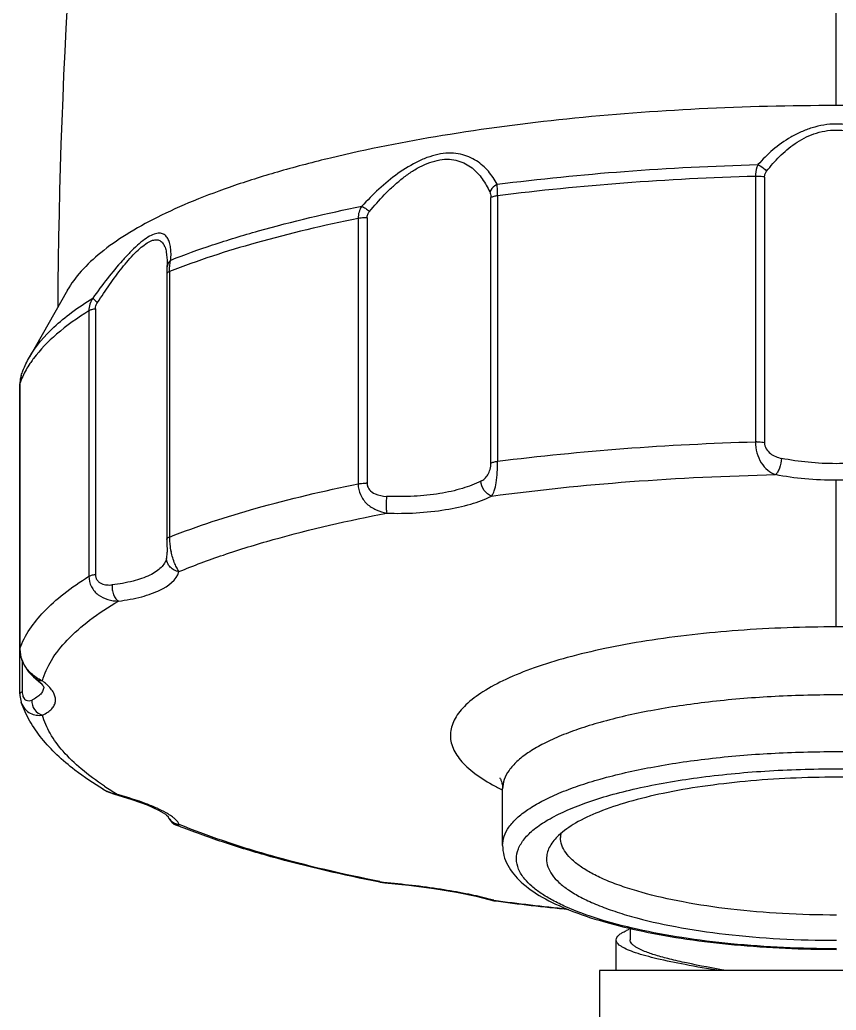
# Model space of a CAD drawing. Header units: millimetres. Extents: x 1035 to 2065, y 1005 to 1731.
# Drawn here: x 1714.93 to 1744.28, y 1383.72 to 1419.31 of the extents above; entities that cross this region are included whole.
import ezdxf

# ---------------------------------------------------------------- set-up
doc = ezdxf.new("R2010")
doc.units = ezdxf.units.MM

msp = doc.modelspace()

# ---------------------------------------------------------------- linework, layer by layer
at = {"color": 9, "linetype": 'Continuous'}
for p, q in [((1744.28, 1416.231), (1744.283, 1433.296)), ((1741.382, 1413.686), (1741.381, 1404.148)), ((1741.708, 1413.663), (1741.707, 1404.125)), ((1731.868, 1403.384), (1731.869, 1412.922)), ((1732.111, 1412.987), (1732.109, 1403.449)), ((1727.094, 1412.173), (1727.093, 1402.635)), ((1727.417, 1412.199), (1727.415, 1402.661)), ((1720.308, 1410.264), (1720.307, 1400.726)), ((1717.646, 1408.921), (1717.645, 1399.383)), ((1717.413, 1408.853), (1717.412, 1399.315)), ((1714.932, 1406.246), (1714.93, 1406.232)), ((1714.932, 1406.246), (1714.931, 1396.708)), ((1744.284, 1397.497), (1744.279, 1402.765)), ((1714.929, 1396.694), (1714.931, 1396.708)), ((1715.014, 1396.289), (1715.014, 1395.17)), ((1732.269, 1391.647), (1732.284, 1391.64)), ((1718.485, 1391.459), (1718.412, 1391.46)), ((1720.551, 1390.38), (1720.664, 1390.398)), ((1728.14, 1388.297), (1727.877, 1388.324)), ((1728.14, 1388.297), (1728.133, 1388.289)), ((1731.798, 1387.697), (1731.913, 1387.684)), ((1731.973, 1387.659), (1731.913, 1387.684)), ((1731.973, 1387.676), (1731.913, 1387.684))]:
    msp.add_line(p, q, dxfattribs=at)
at = {"color": 7, "linetype": 'Continuous'}
for p, q in [((1720.225, 1410.574), (1720.221, 1410.409)), ((1720.221, 1410.41), (1720.221, 1410.409)), ((1720.225, 1410.572), (1720.225, 1410.57)), ((1720.215, 1410.221), (1720.214, 1400.644)), ((1716.639, 1409.597), (1715.274, 1407.186)), ((1714.952, 1406.439), (1714.93, 1406.232)), ((1714.98, 1406.539), (1714.952, 1406.439)), ((1714.979, 1406.537), (1714.98, 1406.539)), ((1714.929, 1396.694), (1714.93, 1406.232)), ((1720.214, 1400.644), (1720.215, 1400.495)), ((1720.215, 1400.495), (1720.223, 1400.224)), ((1720.223, 1400.224), (1720.224, 1400.182)), ((1720.224, 1400.168), (1720.224, 1400.182)), ((1714.931, 1395.093), (1714.931, 1396.676)), ((1715.511, 1395.626), (1715.506, 1395.629)), ((1715.511, 1395.626), (1715.688, 1395.473)), ((1715.688, 1395.473), (1715.757, 1395.39)), ((1714.931, 1395.093), (1714.932, 1395.032)), ((1714.932, 1395.032), (1714.98, 1394.787)), ((1714.981, 1394.787), (1714.982, 1394.783)), ((1717.933, 1391.659), (1717.93, 1391.661)), ((1718.296, 1391.494), (1718.955, 1391.3)), ((1732.289, 1389.646), (1732.289, 1391.681)), ((1718.412, 1391.46), (1718.411, 1391.46)), ((1720.259, 1390.682), (1720.269, 1390.656)), ((1720.269, 1390.656), (1720.291, 1390.612)), ((1727.877, 1388.324), (1727.875, 1388.325)), ((1727.876, 1388.324), (1728.049, 1388.298)), ((1728.049, 1388.298), (1728.914, 1388.213)), ((1731.798, 1387.697), (1731.84, 1387.685)), ((1731.798, 1387.697), (1731.798, 1387.697)), ((1731.84, 1387.685), (1731.975, 1387.658)), ((1736.874, 1386.669), (1736.875, 1386.252)), ((1736.374, 1385.146), (1736.374, 1386.251)), ((1752.974, 1385.146), (1735.774, 1385.146)), ((1735.774, 1385.146), (1735.774, 1374.734))]:
    msp.add_line(p, q, dxfattribs=at)
for points in [[(1720.221, 1410.41), (1720.219, 1410.366), (1720.215, 1410.221)], [(1714.929, 1396.694), (1714.965, 1396.412), (1715.082, 1396.119), (1715.245, 1395.878), (1715.421, 1395.698), (1715.506, 1395.629)], [(1715.757, 1395.39), (1715.785, 1395.341), (1715.787, 1395.35)], [(1717.93, 1391.661), (1718.067, 1391.586), (1718.296, 1391.494)], [(1718.955, 1391.3), (1719.509, 1391.101), (1719.914, 1390.917), (1720.165, 1390.765), (1720.207, 1390.731)], [(1720.207, 1390.731), (1720.26, 1390.68), (1720.252, 1390.7)], [(1720.291, 1390.612), (1720.331, 1390.548), (1720.396, 1390.475), (1720.484, 1390.411), (1720.55, 1390.379)], [(1728.914, 1388.213), (1729.82, 1388.097), (1730.637, 1387.964), (1731.335, 1387.819), (1731.798, 1387.697)]]:
    msp.add_lwpolyline(points, dxfattribs=at)
for centre, radius, start, end in [((1940.764, 1407.472), 224.475, 172.8043, 179.6072), ((1729.892, 1413.578), 25.008, 248.0636, 248.2842), ((1735.163, 1389.933), 0.795, 171.0957, 179.957), ((1735.792, 1388.423), 2.171, 133.2216, 134.7509), ((1742.947, 1470.428), 83.493, 262.44762, 264.30914), ((1737.784, 1384.312), 2.502, 112.3806, 114.6646)]:
    msp.add_arc(centre, radius, start, end, dxfattribs=at)
at = {"color": 9, "linetype": 'Continuous'}
for centre, radius, start, end in [((1741.431, 1411.912), 1.774, 90.0001, 91.5858), ((1727.385, 1410.358), 1.841, 89.0044, 89.9822), ((1720.583, 1410.389), 0.363, 164.0958, 176.6633), ((1718.797, 1404.618), 4.214, 143.2526, 143.6732), ((1717.662, 1405.288), 2.893, 155.3736, 160.6605), ((1715.809, 1406.256), 0.876, 169.0592, 170.6122), ((1715.776, 1406.263), 0.842, 162.1823, 169.0952), ((1715.74, 1406.274), 0.805, 160.9262, 162.1397), ((1715.905, 1406.246), 0.973, 177.9891, 179.9876), ((1715.86, 1406.248), 0.928, 170.6699, 178.0383), ((1741.43, 1402.377), 1.771, 89.9978, 91.5863), ((1727.384, 1400.888), 1.773, 88.9872, 90.0028), ((1722.906, 1400.751), 2.599, 180.5547, 182.192), ((1722.892, 1400.75), 2.585, 182.1787, 186.4309), ((1722.822, 1400.747), 2.515, 186.5373, 192.4427), ((1715.909, 1396.709), 0.979, 180.0972, 180.8496), ((1714.606, 1393.998), 1.927, 48.3545, 49.8913), ((1724.408, 1401.595), 11.74, 236.753, 239.3728), ((1724.901, 1402.42), 12.701, 239.3553, 239.6575), ((1735.623, 1398.545), 7.67, 241.9737, 243.5031), ((1735.916, 1399.126), 8.321, 243.4845, 244.0082), ((1718.794, 1393.229), 1.797, 257.8706, 260.1147), ((1718.754, 1388.281), 2.914, 59.0936, 60.4639), ((1718.958, 1388.622), 2.517, 57.7264, 59.0927), ((1739.391, 1446.834), 59.609, 258.85937, 259.12045), ((1729.683, 1380.046), 7.958, 73.7305, 74.4836), ((1742.907, 1469.511), 82.562, 262.38998, 264.23521)]:
    msp.add_arc(centre, radius, start, end, dxfattribs=at)
at = {"color": 7, "linetype": 'Continuous'}
for points, knots in [([(1744.28, 1416.231), (1742.64, 1416.231), (1739.406, 1416.151), (1734.682, 1415.796), (1730.255, 1415.218), (1726.824, 1414.546), (1724.339, 1413.898), (1722.689, 1413.385), (1721.207, 1412.834), (1719.902, 1412.248), (1718.785, 1411.633), (1717.862, 1410.991), (1717.141, 1410.327), (1716.775, 1409.839), (1716.637, 1409.595)], [0, 0, 0, 0, 0.16897, 0.333096, 0.487735, 0.628633, 0.692776, 0.752183, 0.806547, 0.855644, 0.899365, 0.937757, 0.971096, 1, 1, 1, 1]), ([(1771.944, 1409.59), (1771.806, 1409.834), (1771.44, 1410.323), (1770.718, 1410.987), (1769.795, 1411.629), (1768.676, 1412.245), (1767.371, 1412.831), (1765.886, 1413.382), (1764.235, 1413.896), (1761.748, 1414.544), (1758.315, 1415.217), (1753.885, 1415.796), (1749.158, 1416.151), (1745.922, 1416.231), (1744.28, 1416.231)], [0, 0, 0, 0, 0.028903, 0.062245, 0.100641, 0.144367, 0.19347, 0.24784, 0.307254, 0.371403, 0.512311, 0.66695, 0.831063, 1, 1, 1, 1]), ([(1714.979, 1406.537), (1714.998, 1406.592), (1715.082, 1406.815), (1715.186, 1407.03), (1715.274, 1407.186)], [0, 0, 0, 0, 0.248235, 1, 1, 1, 1]), ([(1717.933, 1391.659), (1717.581, 1391.872), (1717.002, 1392.259), (1716.266, 1392.88), (1715.715, 1393.468), (1715.275, 1394.097), (1715.062, 1394.552), (1714.982, 1394.783)], [0, 0, 0, 0, 0.281341, 0.476065, 0.658633, 0.831937, 1, 1, 1, 1]), ([(1732.19, 1392.069), (1732.189, 1392.071), (1732.2, 1392.055), (1732.204, 1392.047), (1732.224, 1392.01), (1732.241, 1391.968), (1732.26, 1391.91), (1732.275, 1391.842), (1732.286, 1391.764), (1732.289, 1391.71), (1732.289, 1391.681)], [0, 0, 0, 0, 0.011684, 0.063986, 0.152502, 0.273083, 0.422204, 0.595757, 0.789532, 1, 1, 1, 1]), ([(1744.285, 1392.095), (1743.191, 1392.095), (1741.581, 1392.025), (1739.509, 1391.782), (1738.107, 1391.539), (1736.861, 1391.238), (1735.801, 1390.886), (1734.953, 1390.494), (1734.486, 1390.175), (1734.305, 1390.005)], [0, 0, 0, 0, 0.317109, 0.466378, 0.604831, 0.729436, 0.837732, 0.928048, 1, 1, 1, 1]), ([(1754.272, 1390.003), (1754.091, 1390.173), (1753.624, 1390.493), (1752.774, 1390.885), (1751.714, 1391.237), (1750.467, 1391.539), (1749.064, 1391.782), (1746.99, 1392.025), (1745.379, 1392.095), (1744.285, 1392.095)], [0, 0, 0, 0, 0.071957, 0.162284, 0.270593, 0.395208, 0.533667, 0.682935, 1, 1, 1, 1]), ([(1727.877, 1388.324), (1726.561, 1388.581), (1724.659, 1389.015), (1722.258, 1389.741), (1721.159, 1390.137), (1720.639, 1390.344)], [0, 0, 0, 0, 0.534747, 0.776587, 1, 1, 1, 1]), ([(1734.263, 1389.965), (1734.201, 1389.903), (1734.091, 1389.78), (1733.964, 1389.579), (1733.886, 1389.374), (1733.868, 1389.234), (1733.868, 1389.166)], [0, 0, 0, 0, 0.285802, 0.542395, 0.777124, 1, 1, 1, 1]), ([(1744.293, 1387.143), (1743.647, 1387.143), (1742.378, 1387.177), (1740.537, 1387.331), (1738.838, 1387.581), (1737.547, 1387.871), (1736.639, 1388.15), (1736.059, 1388.368), (1735.557, 1388.6), (1735.137, 1388.845), (1734.803, 1389.101), (1734.558, 1389.368), (1734.404, 1389.645), (1734.368, 1389.841), (1734.368, 1389.933)], [0, 0, 0, 0, 0.179604, 0.352869, 0.513772, 0.656903, 0.720412, 0.777953, 0.829244, 0.874168, 0.912867, 0.945855, 0.974255, 1, 1, 1, 1]), ([(1732.289, 1389.646), (1732.289, 1389.523), (1732.321, 1389.275), (1732.512, 1388.804), (1732.765, 1388.504), (1732.955, 1388.33)], [0, 0, 0, 0, 0.243758, 0.488081, 1, 1, 1, 1]), ([(1733.868, 1389.166), (1733.868, 1389.068), (1733.906, 1388.863), (1734.067, 1388.571), (1734.325, 1388.291), (1734.676, 1388.023), (1735.116, 1387.765), (1735.644, 1387.521), (1736.254, 1387.292), (1737.208, 1386.999), (1738.564, 1386.695), (1740.348, 1386.433), (1742.282, 1386.271), (1743.614, 1386.235), (1744.293, 1386.235)], [0, 0, 0, 0, 0.025745, 0.054146, 0.087136, 0.125836, 0.17076, 0.222052, 0.279593, 0.343101, 0.486231, 0.647133, 0.820397, 1, 1, 1, 1]), ([(1732.955, 1388.33), (1733.182, 1388.121), (1733.745, 1387.738), (1734.747, 1387.277), (1735.963, 1386.874), (1737.373, 1386.534), (1738.949, 1386.26), (1741.27, 1385.988), (1743.071, 1385.911), (1744.293, 1385.911)], [0, 0, 0, 0, 0.078587, 0.171884, 0.28074, 0.404572, 0.54133, 0.688331, 1, 1, 1, 1]), ([(1736.374, 1386.251), (1736.374, 1386.315), (1736.45, 1386.417), (1736.589, 1386.511), (1736.685, 1386.56), (1736.74, 1386.585)], [0, 0, 0, 0, 0.372401, 0.648931, 1, 1, 1, 1]), ([(1736.572, 1386.006), (1736.542, 1386.024), (1736.456, 1386.083), (1736.374, 1386.179), (1736.374, 1386.251)], [0, 0, 0, 0, 0.329926, 1, 1, 1, 1]), ([(1740.345, 1385.146), (1739.861, 1385.23), (1739.177, 1385.357), (1738.329, 1385.55), (1737.826, 1385.685), (1737.426, 1385.819), (1737.162, 1385.938), (1737.01, 1386.038), (1736.918, 1386.121), (1736.875, 1386.202), (1736.875, 1386.252)], [0, 0, 0, 0, 0.395051, 0.560291, 0.70044, 0.813864, 0.899762, 0.932777, 0.959743, 1, 1, 1, 1]), ([(1740.076, 1385.146), (1739.667, 1385.213), (1738.916, 1385.342), (1737.909, 1385.549), (1737.218, 1385.731), (1736.8, 1385.885), (1736.639, 1385.964), (1736.572, 1386.006)], [0, 0, 0, 0, 0.343939, 0.631249, 0.851661, 0.934943, 1, 1, 1, 1])]:
    msp.add_open_spline(points, degree=3, knots=knots, dxfattribs=at)
at = {"color": 9, "linetype": 'Continuous'}
for points, knots in [([(1744.28, 1415.566), (1744.133, 1415.568), (1743.84, 1415.539), (1743.418, 1415.438), (1743.019, 1415.291), (1742.534, 1415.046), (1742.002, 1414.66), (1741.638, 1414.294), (1741.469, 1414.108)], [0, 0, 0, 0, 0.135506, 0.269049, 0.39928, 0.526022, 0.76848, 1, 1, 1, 1]), ([(1741.78, 1413.877), (1741.93, 1414.056), (1742.16, 1414.325), (1742.51, 1414.647), (1742.805, 1414.869), (1743.128, 1415.067), (1743.486, 1415.225), (1743.874, 1415.326), (1744.281, 1415.364), (1744.688, 1415.332), (1745.074, 1415.223), (1745.429, 1415.062), (1745.757, 1414.872), (1746.052, 1414.65), (1746.399, 1414.323), (1746.631, 1414.057), (1746.779, 1413.877)], [0, 0, 0, 0, 0.116434, 0.176318, 0.237579, 0.300491, 0.365314, 0.432084, 0.500141, 0.568188, 0.634837, 0.699629, 0.762554, 0.823749, 0.883638, 1, 1, 1, 1]), ([(1747.09, 1414.108), (1746.923, 1414.294), (1746.56, 1414.657), (1745.916, 1415.125), (1745.149, 1415.474), (1744.573, 1415.566), (1744.28, 1415.566)], [0, 0, 0, 0, 0.230152, 0.47185, 0.730089, 1, 1, 1, 1]), ([(1732.091, 1413.402), (1732, 1413.566), (1731.849, 1413.807), (1731.582, 1414.078), (1731.346, 1414.252), (1731.077, 1414.396), (1730.77, 1414.494), (1730.425, 1414.534), (1730.05, 1414.502), (1729.66, 1414.401), (1729.133, 1414.183), (1728.507, 1413.803), (1727.832, 1413.24), (1727.422, 1412.823), (1727.224, 1412.612)], [0, 0, 0, 0, 0.094757, 0.142645, 0.191669, 0.242403, 0.295947, 0.35382, 0.416923, 0.48509, 0.556709, 0.704701, 0.85349, 1, 1, 1, 1]), ([(1727.502, 1412.424), (1727.677, 1412.626), (1727.94, 1412.931), (1728.323, 1413.31), (1728.632, 1413.576), (1728.957, 1413.822), (1729.302, 1414.032), (1729.661, 1414.19), (1730.02, 1414.288), (1730.366, 1414.316), (1730.681, 1414.261), (1730.954, 1414.146), (1731.193, 1413.997), (1731.394, 1413.81), (1731.617, 1413.525), (1731.75, 1413.288), (1731.83, 1413.127)], [0, 0, 0, 0, 0.145454, 0.219126, 0.293302, 0.367552, 0.441123, 0.51272, 0.580588, 0.643146, 0.700107, 0.753089, 0.803472, 0.852727, 0.90199, 1, 1, 1, 1]), ([(1732.091, 1413.402), (1733.614, 1413.597), (1736.736, 1413.908), (1739.87, 1414.065), (1741.469, 1414.108)], [0, 0, 0, 0, 0.489783, 1, 1, 1, 1]), ([(1741.469, 1414.108), (1741.455, 1414.079), (1741.401, 1413.944), (1741.382, 1413.797), (1741.382, 1413.686)], [0, 0, 0, 0, 0.228612, 1, 1, 1, 1]), ([(1741.469, 1414.108), (1741.497, 1414.097), (1741.614, 1414.038), (1741.716, 1413.952), (1741.78, 1413.877)], [0, 0, 0, 0, 0.237044, 1, 1, 1, 1]), ([(1741.382, 1413.686), (1739.802, 1413.642), (1736.704, 1413.486), (1733.617, 1413.179), (1732.111, 1412.987)], [0, 0, 0, 0, 0.510059, 1, 1, 1, 1]), ([(1741.708, 1413.663), (1741.687, 1413.667), (1741.595, 1413.682), (1741.503, 1413.687), (1741.431, 1413.687)], [0, 0, 0, 0, 0.232439, 1, 1, 1, 1]), ([(1741.708, 1413.663), (1741.708, 1413.703), (1741.72, 1413.78), (1741.757, 1413.848), (1741.78, 1413.877)], [0, 0, 0, 0, 0.517201, 1, 1, 1, 1]), ([(1732.091, 1413.402), (1732.062, 1413.386), (1731.955, 1413.317), (1731.867, 1413.214), (1731.83, 1413.127)], [0, 0, 0, 0, 0.259085, 1, 1, 1, 1]), ([(1732.111, 1412.987), (1732.111, 1413.026), (1732.109, 1413.165), (1732.103, 1413.303), (1732.091, 1413.402)], [0, 0, 0, 0, 0.281787, 1, 1, 1, 1]), ([(1731.83, 1413.127), (1731.837, 1413.114), (1731.861, 1413.048), (1731.869, 1412.977), (1731.869, 1412.922)], [0, 0, 0, 0, 0.215053, 1, 1, 1, 1]), ([(1732.111, 1412.987), (1732.063, 1412.981), (1731.981, 1412.967), (1731.9, 1412.94), (1731.869, 1412.922)], [0, 0, 0, 0, 0.571066, 1, 1, 1, 1]), ([(1720.361, 1410.681), (1720.854, 1410.876), (1721.895, 1411.249), (1724.172, 1411.941), (1725.975, 1412.361), (1727.224, 1412.612)], [0, 0, 0, 0, 0.222848, 0.46462, 1, 1, 1, 1]), ([(1727.224, 1412.612), (1727.182, 1412.548), (1727.116, 1412.406), (1727.094, 1412.251), (1727.094, 1412.173)], [0, 0, 0, 0, 0.492228, 1, 1, 1, 1]), ([(1727.224, 1412.612), (1727.27, 1412.592), (1727.366, 1412.533), (1727.455, 1412.465), (1727.502, 1412.424)], [0, 0, 0, 0, 0.441471, 1, 1, 1, 1]), ([(1727.094, 1412.173), (1725.861, 1411.924), (1723.569, 1411.388), (1721.326, 1410.664), (1720.308, 1410.264)], [0, 0, 0, 0, 0.534911, 1, 1, 1, 1]), ([(1727.385, 1412.199), (1727.359, 1412.199), (1727.262, 1412.197), (1727.164, 1412.187), (1727.094, 1412.173)], [0, 0, 0, 0, 0.264539, 1, 1, 1, 1]), ([(1727.417, 1412.199), (1727.417, 1412.24), (1727.433, 1412.322), (1727.476, 1412.393), (1727.502, 1412.424)], [0, 0, 0, 0, 0.498207, 1, 1, 1, 1]), ([(1720.361, 1410.681), (1720.365, 1410.758), (1720.369, 1410.906), (1720.358, 1411.116), (1720.322, 1411.302), (1720.257, 1411.457), (1720.162, 1411.579), (1720.022, 1411.652), (1719.84, 1411.646), (1719.633, 1411.564), (1719.399, 1411.414), (1719.146, 1411.205), (1718.882, 1410.951), (1718.514, 1410.557), (1718.066, 1410.01), (1717.724, 1409.549), (1717.552, 1409.312)], [0, 0, 0, 0, 0.050502, 0.096958, 0.138068, 0.174092, 0.206331, 0.237557, 0.273868, 0.321505, 0.382611, 0.455199, 0.536306, 0.623287, 0.808423, 1, 1, 1, 1]), ([(1717.723, 1409.159), (1717.868, 1409.37), (1718.08, 1409.69), (1718.376, 1410.103), (1718.672, 1410.486), (1718.971, 1410.84), (1719.283, 1411.132), (1719.495, 1411.29), (1719.685, 1411.392), (1719.858, 1411.424), (1719.997, 1411.37), (1720.093, 1411.268), (1720.16, 1411.131), (1720.214, 1410.897), (1720.225, 1410.706), (1720.225, 1410.573)], [0, 0, 0, 0, 0.184994, 0.276247, 0.365786, 0.534509, 0.609105, 0.673289, 0.724728, 0.763589, 0.795748, 0.827695, 0.862769, 0.903855, 1, 1, 1, 1]), ([(1720.361, 1410.681), (1720.346, 1410.668), (1720.29, 1410.614), (1720.25, 1410.544), (1720.234, 1410.488)], [0, 0, 0, 0, 0.254844, 1, 1, 1, 1]), ([(1720.308, 1410.264), (1720.308, 1410.277), (1720.309, 1410.328), (1720.311, 1410.378), (1720.314, 1410.416)], [0, 0, 0, 0, 0.256062, 1, 1, 1, 1]), ([(1720.314, 1410.416), (1720.315, 1410.428), (1720.32, 1410.475), (1720.326, 1410.521), (1720.332, 1410.556)], [0, 0, 0, 0, 0.259776, 1, 1, 1, 1]), ([(1720.332, 1410.556), (1720.334, 1410.567), (1720.342, 1410.609), (1720.352, 1410.651), (1720.361, 1410.681)], [0, 0, 0, 0, 0.263541, 1, 1, 1, 1]), ([(1720.308, 1410.264), (1720.295, 1410.259), (1720.27, 1410.248), (1720.234, 1410.225), (1720.215, 1410.199), (1720.215, 1410.182)], [0, 0, 0, 0, 0.34268, 0.618948, 1, 1, 1, 1]), ([(1715.274, 1407.186), (1715.504, 1407.592), (1716, 1408.163), (1716.809, 1408.828), (1717.292, 1409.152), (1717.552, 1409.312)], [0, 0, 0, 0, 0.445372, 0.708074, 1, 1, 1, 1]), ([(1717.552, 1409.312), (1717.509, 1409.244), (1717.438, 1409.096), (1717.413, 1408.934), (1717.413, 1408.853)], [0, 0, 0, 0, 0.50376, 1, 1, 1, 1]), ([(1717.552, 1409.312), (1717.559, 1409.303), (1717.578, 1409.283), (1717.633, 1409.231), (1717.684, 1409.189), (1717.723, 1409.159)], [0, 0, 0, 0, 0.140166, 0.361101, 1, 1, 1, 1]), ([(1717.646, 1408.921), (1717.6, 1408.915), (1717.52, 1408.899), (1717.442, 1408.872), (1717.413, 1408.853)], [0, 0, 0, 0, 0.575424, 1, 1, 1, 1]), ([(1717.646, 1408.921), (1717.646, 1408.942), (1717.653, 1409.026), (1717.688, 1409.106), (1717.723, 1409.159)], [0, 0, 0, 0, 0.246425, 1, 1, 1, 1]), ([(1717.413, 1408.853), (1717.007, 1408.601), (1716.285, 1408.092), (1715.66, 1407.461), (1715.42, 1407.139)], [0, 0, 0, 0, 0.543785, 1, 1, 1, 1]), ([(1715.402, 1407.114), (1715.364, 1407.063), (1715.226, 1406.866), (1715.106, 1406.656), (1715.032, 1406.494)], [0, 0, 0, 0, 0.260658, 1, 1, 1, 1]), ([(1732.109, 1403.449), (1733.616, 1403.641), (1736.703, 1403.947), (1739.801, 1404.104), (1741.381, 1404.148)], [0, 0, 0, 0, 0.489941, 1, 1, 1, 1]), ([(1741.381, 1404.148), (1741.381, 1404.015), (1741.417, 1403.751), (1741.568, 1403.396), (1741.805, 1403.124), (1742.002, 1403.008), (1742.101, 1402.968)], [0, 0, 0, 0, 0.273291, 0.539334, 0.780438, 1, 1, 1, 1]), ([(1741.43, 1404.149), (1741.455, 1404.149), (1741.547, 1404.147), (1741.64, 1404.138), (1741.707, 1404.125)], [0, 0, 0, 0, 0.262887, 1, 1, 1, 1]), ([(1741.707, 1404.125), (1741.707, 1404.048), (1741.749, 1403.891), (1741.908, 1403.721), (1742.105, 1403.611), (1742.246, 1403.569), (1742.317, 1403.553)], [0, 0, 0, 0, 0.257102, 0.512133, 0.757999, 1, 1, 1, 1]), ([(1731.511, 1402.739), (1731.557, 1402.761), (1731.656, 1402.818), (1731.763, 1402.968), (1731.85, 1403.157), (1731.871, 1403.306), (1731.868, 1403.384)], [0, 0, 0, 0, 0.198179, 0.429986, 0.700326, 1, 1, 1, 1]), ([(1731.868, 1403.384), (1731.899, 1403.401), (1731.98, 1403.428), (1732.062, 1403.443), (1732.109, 1403.449)], [0, 0, 0, 0, 0.428934, 1, 1, 1, 1]), ([(1731.893, 1402.199), (1731.936, 1402.256), (1732.009, 1402.414), (1732.067, 1402.704), (1732.1, 1403.058), (1732.111, 1403.316), (1732.109, 1403.449)], [0, 0, 0, 0, 0.167806, 0.398395, 0.688387, 1, 1, 1, 1]), ([(1742.317, 1403.553), (1742.31, 1403.434), (1742.275, 1403.263), (1742.188, 1403.07), (1742.132, 1402.994), (1742.101, 1402.968)], [0, 0, 0, 0, 0.561815, 0.809162, 1, 1, 1, 1]), ([(1746.24, 1403.553), (1745.924, 1403.488), (1745.272, 1403.394), (1744.279, 1403.347), (1743.285, 1403.394), (1742.633, 1403.488), (1742.317, 1403.553)], [0, 0, 0, 0, 0.244978, 0.499959, 0.754962, 1, 1, 1, 1]), ([(1731.893, 1402.198), (1733.546, 1402.421), (1736.944, 1402.769), (1740.356, 1402.93), (1742.101, 1402.968)], [0, 0, 0, 0, 0.48856, 1, 1, 1, 1]), ([(1744.279, 1402.765), (1743.906, 1402.766), (1743.176, 1402.794), (1742.452, 1402.898), (1742.101, 1402.968)], [0, 0, 0, 0, 0.510296, 1, 1, 1, 1]), ([(1746.456, 1402.968), (1746.105, 1402.9), (1745.567, 1402.822), (1744.838, 1402.772), (1744.466, 1402.765), (1744.279, 1402.765)], [0, 0, 0, 0, 0.489847, 0.743652, 1, 1, 1, 1]), ([(1720.307, 1400.726), (1721.325, 1401.126), (1723.568, 1401.85), (1725.86, 1402.386), (1727.093, 1402.635)], [0, 0, 0, 0, 0.465089, 1, 1, 1, 1]), ([(1727.093, 1402.635), (1727.092, 1402.503), (1727.153, 1402.235), (1727.393, 1401.905), (1727.734, 1401.684), (1727.992, 1401.608), (1728.122, 1401.586)], [0, 0, 0, 0, 0.247856, 0.500236, 0.751222, 1, 1, 1, 1]), ([(1727.093, 1402.635), (1727.115, 1402.639), (1727.211, 1402.655), (1727.309, 1402.661), (1727.384, 1402.661)], [0, 0, 0, 0, 0.22786, 1, 1, 1, 1]), ([(1727.415, 1402.661), (1727.416, 1402.619), (1727.43, 1402.534), (1727.517, 1402.385), (1727.63, 1402.314), (1727.707, 1402.277)], [0, 0, 0, 0, 0.246848, 0.496509, 1, 1, 1, 1]), ([(1731.511, 1402.739), (1731.299, 1402.629), (1730.812, 1402.445), (1730.002, 1402.267), (1729.085, 1402.175), (1728.444, 1402.173), (1728.114, 1402.187)], [0, 0, 0, 0, 0.206243, 0.446952, 0.714845, 1, 1, 1, 1]), ([(1731.893, 1402.198), (1731.787, 1402.233), (1731.596, 1402.392), (1731.516, 1402.621), (1731.511, 1402.739)], [0, 0, 0, 0, 0.486447, 1, 1, 1, 1]), ([(1728.114, 1402.187), (1728.11, 1402.127), (1728.105, 1402.009), (1728.103, 1401.841), (1728.108, 1401.701), (1728.115, 1401.619), (1728.122, 1401.586)], [0, 0, 0, 0, 0.2998, 0.590508, 0.834321, 1, 1, 1, 1]), ([(1728.122, 1401.586), (1728.829, 1401.56), (1729.854, 1401.615), (1731.112, 1401.88), (1731.655, 1402.08), (1731.893, 1402.198)], [0, 0, 0, 0, 0.551384, 0.79303, 1, 1, 1, 1]), ([(1720.652, 1399.485), (1721.177, 1399.701), (1722.297, 1400.115), (1724.775, 1400.873), (1726.75, 1401.322), (1728.122, 1401.586)], [0, 0, 0, 0, 0.21957, 0.460458, 1, 1, 1, 1]), ([(1720.214, 1400.644), (1720.214, 1400.661), (1720.233, 1400.687), (1720.269, 1400.709), (1720.294, 1400.721), (1720.307, 1400.726)], [0, 0, 0, 0, 0.38214, 0.660102, 1, 1, 1, 1]), ([(1720.206, 1399.963), (1720.209, 1399.975), (1720.224, 1400.042), (1720.224, 1400.112), (1720.224, 1400.168)], [0, 0, 0, 0, 0.181484, 1, 1, 1, 1]), ([(1720.651, 1399.485), (1720.626, 1399.523), (1720.574, 1399.614), (1720.465, 1399.849), (1720.399, 1400.054), (1720.366, 1400.205)], [0, 0, 0, 0, 0.176674, 0.403804, 1, 1, 1, 1]), ([(1720.206, 1399.963), (1720.191, 1399.903), (1720.139, 1399.783), (1720.008, 1399.621), (1719.826, 1399.476), (1719.496, 1399.291), (1718.964, 1399.115), (1718.501, 1399.037), (1718.246, 1399.007)], [0, 0, 0, 0, 0.080716, 0.169354, 0.270149, 0.385484, 0.66279, 1, 1, 1, 1]), ([(1720.651, 1399.485), (1720.591, 1399.493), (1720.474, 1399.529), (1720.328, 1399.638), (1720.23, 1399.789), (1720.207, 1399.906), (1720.206, 1399.963)], [0, 0, 0, 0, 0.255984, 0.509414, 0.75747, 1, 1, 1, 1]), ([(1714.931, 1396.708), (1715.105, 1397.207), (1715.619, 1397.926), (1716.531, 1398.73), (1717.101, 1399.122), (1717.412, 1399.315)], [0, 0, 0, 0, 0.434316, 0.698843, 1, 1, 1, 1]), ([(1717.412, 1399.315), (1717.441, 1399.333), (1717.519, 1399.361), (1717.599, 1399.377), (1717.645, 1399.383)], [0, 0, 0, 0, 0.424575, 1, 1, 1, 1]), ([(1717.412, 1399.315), (1717.412, 1399.187), (1717.476, 1398.928), (1717.737, 1398.631), (1718.09, 1398.462), (1718.347, 1398.427), (1718.476, 1398.424)], [0, 0, 0, 0, 0.250006, 0.49925, 0.748795, 1, 1, 1, 1]), ([(1717.645, 1399.383), (1717.645, 1399.346), (1717.654, 1399.273), (1717.702, 1399.177), (1717.776, 1399.103), (1717.891, 1399.038), (1718.052, 1398.999), (1718.182, 1399.002), (1718.246, 1399.007)], [0, 0, 0, 0, 0.137727, 0.268778, 0.394837, 0.517892, 0.759807, 1, 1, 1, 1]), ([(1718.476, 1398.424), (1718.757, 1398.459), (1719.158, 1398.53), (1719.655, 1398.684), (1720.155, 1398.891), (1720.569, 1399.178), (1720.652, 1399.485)], [0, 0, 0, 0, 0.340044, 0.487338, 0.619459, 1, 1, 1, 1]), ([(1718.246, 1399.007), (1718.243, 1398.949), (1718.249, 1398.829), (1718.293, 1398.659), (1718.367, 1398.517), (1718.439, 1398.446), (1718.475, 1398.424)], [0, 0, 0, 0, 0.267614, 0.550188, 0.803643, 1, 1, 1, 1]), ([(1715.744, 1395.554), (1715.814, 1395.814), (1716.058, 1396.348), (1716.648, 1397.083), (1717.469, 1397.792), (1718.118, 1398.214), (1718.476, 1398.424)], [0, 0, 0, 0, 0.19969, 0.427766, 0.693014, 1, 1, 1, 1]), ([(1744.284, 1397.497), (1743.107, 1397.497), (1740.824, 1397.417), (1738.049, 1397.111), (1736.006, 1396.74), (1734.655, 1396.42), (1733.462, 1396.054), (1732.444, 1395.65), (1731.617, 1395.213), (1731.069, 1394.807), (1730.75, 1394.465), (1730.579, 1394.217), (1730.464, 1393.965), (1730.408, 1393.709), (1730.412, 1393.452), (1730.499, 1393.099), (1730.713, 1392.763), (1731.009, 1392.456), (1731.412, 1392.123), (1731.766, 1391.909), (1732.019, 1391.774)], [0, 0, 0, 0, 0.200422, 0.388751, 0.474882, 0.553995, 0.625052, 0.687287, 0.74024, 0.784001, 0.80272, 0.819622, 0.835081, 0.849612, 0.863847, 0.878462, 0.911069, 0.930039, 0.951105, 1, 1, 1, 1]), ([(1756.527, 1391.755), (1756.784, 1391.89), (1757.238, 1392.162), (1757.784, 1392.638), (1758.072, 1393.081), (1758.165, 1393.435), (1758.172, 1393.692), (1758.119, 1393.949), (1758.007, 1394.202), (1757.838, 1394.451), (1757.521, 1394.794), (1756.975, 1395.202), (1756.149, 1395.641), (1755.131, 1396.047), (1753.936, 1396.414), (1752.583, 1396.736), (1750.535, 1397.109), (1747.753, 1397.416), (1745.464, 1397.497), (1744.284, 1397.497)], [0, 0, 0, 0, 0.049239, 0.089497, 0.122296, 0.136955, 0.151196, 0.165697, 0.181099, 0.197926, 0.216563, 0.260153, 0.312954, 0.375067, 0.446036, 0.525093, 0.611195, 0.799535, 1, 1, 1, 1]), ([(1714.964, 1396.447), (1714.959, 1396.468), (1714.941, 1396.549), (1714.932, 1396.633), (1714.931, 1396.695)], [0, 0, 0, 0, 0.253823, 1, 1, 1, 1]), ([(1715.465, 1395.714), (1715.349, 1395.801), (1715.135, 1396.018), (1715.002, 1396.296), (1714.964, 1396.447)], [0, 0, 0, 0, 0.481148, 1, 1, 1, 1]), ([(1715.744, 1395.554), (1715.72, 1395.564), (1715.623, 1395.608), (1715.531, 1395.665), (1715.465, 1395.714)], [0, 0, 0, 0, 0.238143, 1, 1, 1, 1]), ([(1715.744, 1395.554), (1715.702, 1395.553), (1715.619, 1395.564), (1715.543, 1395.602), (1715.511, 1395.626)], [0, 0, 0, 0, 0.50689, 1, 1, 1, 1]), ([(1715.848, 1395.472), (1715.84, 1395.479), (1715.806, 1395.507), (1715.771, 1395.534), (1715.744, 1395.554)], [0, 0, 0, 0, 0.242944, 1, 1, 1, 1]), ([(1715.746, 1394.329), (1715.812, 1394.359), (1715.931, 1394.423), (1716.078, 1394.542), (1716.174, 1394.676), (1716.218, 1394.822), (1716.209, 1394.975), (1716.15, 1395.132), (1716.04, 1395.291), (1715.943, 1395.388), (1715.887, 1395.438)], [0, 0, 0, 0, 0.153993, 0.283398, 0.393903, 0.495139, 0.597556, 0.710814, 0.842962, 1, 1, 1, 1]), ([(1714.931, 1395.093), (1714.931, 1395.108), (1714.948, 1395.133), (1714.98, 1395.154), (1715.002, 1395.165), (1715.014, 1395.17)], [0, 0, 0, 0, 0.388767, 0.664592, 1, 1, 1, 1]), ([(1715.014, 1395.17), (1715.014, 1395.158), (1715.015, 1395.11), (1715.022, 1395.063), (1715.032, 1395.029)], [0, 0, 0, 0, 0.263757, 1, 1, 1, 1]), ([(1715.789, 1395.349), (1715.789, 1395.302), (1715.769, 1395.203), (1715.679, 1395.071), (1715.537, 1394.956), (1715.421, 1394.895), (1715.356, 1394.866)], [0, 0, 0, 0, 0.205108, 0.426761, 0.687787, 1, 1, 1, 1]), ([(1744.284, 1395.054), (1743.504, 1395.054), (1741.97, 1395.012), (1739.745, 1394.826), (1737.692, 1394.524), (1736.131, 1394.174), (1735.034, 1393.837), (1734.332, 1393.574), (1733.725, 1393.293), (1733.218, 1392.997), (1732.815, 1392.687), (1732.518, 1392.365), (1732.333, 1392.03), (1732.289, 1391.793), (1732.289, 1391.681)], [0, 0, 0, 0, 0.179634, 0.352903, 0.5138, 0.656919, 0.72042, 0.777953, 0.829238, 0.874159, 0.912854, 0.945846, 0.974249, 1, 1, 1, 1]), ([(1756.289, 1391.678), (1756.289, 1391.79), (1756.245, 1392.027), (1756.059, 1392.363), (1755.763, 1392.685), (1755.359, 1392.995), (1754.851, 1393.291), (1754.244, 1393.572), (1753.542, 1393.836), (1752.443, 1394.173), (1750.882, 1394.523), (1748.827, 1394.826), (1746.6, 1395.012), (1745.065, 1395.054), (1744.284, 1395.054)], [0, 0, 0, 0, 0.025746, 0.054144, 0.087136, 0.125833, 0.170759, 0.222049, 0.27959, 0.343099, 0.486232, 0.647135, 0.820395, 1, 1, 1, 1]), ([(1714.982, 1394.783), (1715.012, 1394.698), (1715.097, 1394.545), (1715.293, 1394.385), (1715.518, 1394.314), (1715.672, 1394.318), (1715.746, 1394.329)], [0, 0, 0, 0, 0.27968, 0.531534, 0.766856, 1, 1, 1, 1]), ([(1715.032, 1395.029), (1715.035, 1395.019), (1715.047, 1394.981), (1715.066, 1394.946), (1715.083, 1394.924)], [0, 0, 0, 0, 0.276669, 1, 1, 1, 1]), ([(1715.083, 1394.924), (1715.089, 1394.917), (1715.111, 1394.892), (1715.14, 1394.872), (1715.162, 1394.862)], [0, 0, 0, 0, 0.273828, 1, 1, 1, 1]), ([(1715.162, 1394.862), (1715.192, 1394.848), (1715.26, 1394.836), (1715.326, 1394.854), (1715.356, 1394.866)], [0, 0, 0, 0, 0.507587, 1, 1, 1, 1]), ([(1715.356, 1394.866), (1715.352, 1394.747), (1715.427, 1394.506), (1715.634, 1394.357), (1715.745, 1394.329)], [0, 0, 0, 0, 0.50793, 1, 1, 1, 1]), ([(1717.972, 1391.777), (1717.683, 1391.967), (1717.157, 1392.349), (1716.492, 1392.982), (1716.011, 1393.634), (1715.808, 1394.1), (1715.746, 1394.329)], [0, 0, 0, 0, 0.300412, 0.563628, 0.794262, 1, 1, 1, 1]), ([(1732.289, 1389.646), (1732.289, 1389.758), (1732.332, 1389.994), (1732.518, 1390.33), (1732.815, 1390.652), (1733.218, 1390.961), (1733.725, 1391.257), (1734.332, 1391.538), (1735.033, 1391.801), (1736.131, 1392.139), (1737.691, 1392.489), (1739.744, 1392.791), (1741.97, 1392.977), (1743.504, 1393.018), (1744.284, 1393.018)], [0, 0, 0, 0, 0.025751, 0.054154, 0.087146, 0.125841, 0.170762, 0.222047, 0.27958, 0.343081, 0.4862, 0.647097, 0.820366, 1, 1, 1, 1]), ([(1744.284, 1393.018), (1745.065, 1393.018), (1746.6, 1392.977), (1748.827, 1392.79), (1750.882, 1392.488), (1752.443, 1392.138), (1753.542, 1391.8), (1754.244, 1391.537), (1754.851, 1391.256), (1755.359, 1390.959), (1755.762, 1390.65), (1756.059, 1390.327), (1756.245, 1389.992), (1756.289, 1389.755), (1756.289, 1389.643)], [0, 0, 0, 0, 0.179605, 0.352865, 0.513768, 0.656901, 0.72041, 0.777951, 0.829241, 0.874167, 0.912864, 0.945856, 0.974254, 1, 1, 1, 1]), ([(1733.084, 1388.438), (1732.995, 1388.546), (1732.849, 1388.77), (1732.762, 1389.157), (1732.842, 1389.545), (1733.074, 1389.912), (1733.442, 1390.26), (1733.942, 1390.592), (1734.568, 1390.906), (1735.314, 1391.198), (1736.172, 1391.466), (1737.502, 1391.797), (1739.361, 1392.116), (1741.76, 1392.346), (1743.43, 1392.398), (1744.284, 1392.398)], [0, 0, 0, 0, 0.031599, 0.059464, 0.087244, 0.118619, 0.156084, 0.200899, 0.253517, 0.313895, 0.381687, 0.456322, 0.623074, 0.807066, 1, 1, 1, 1]), ([(1744.284, 1392.398), (1745.139, 1392.398), (1746.81, 1392.346), (1749.21, 1392.115), (1751.071, 1391.796), (1752.401, 1391.465), (1753.26, 1391.197), (1754.007, 1390.905), (1754.634, 1390.591), (1755.134, 1390.259), (1755.502, 1389.91), (1755.735, 1389.543), (1755.815, 1389.155), (1755.728, 1388.768), (1755.582, 1388.543), (1755.493, 1388.435)], [0, 0, 0, 0, 0.192894, 0.376875, 0.543637, 0.618282, 0.686087, 0.746478, 0.799109, 0.843934, 0.881406, 0.912783, 0.940559, 0.968414, 1, 1, 1, 1]), ([(1718.416, 1391.472), (1718.374, 1391.481), (1718.206, 1391.524), (1718.044, 1391.592), (1717.933, 1391.659)], [0, 0, 0, 0, 0.248055, 1, 1, 1, 1]), ([(1720.19, 1390.816), (1720.085, 1390.876), (1719.848, 1390.993), (1719.284, 1391.224), (1718.818, 1391.368), (1718.485, 1391.459)], [0, 0, 0, 0, 0.199479, 0.433632, 1, 1, 1, 1]), ([(1720.252, 1390.698), (1720.285, 1390.617), (1720.4, 1390.469), (1720.575, 1390.406), (1720.664, 1390.398)], [0, 0, 0, 0, 0.496604, 1, 1, 1, 1]), ([(1720.505, 1390.601), (1720.49, 1390.613), (1720.426, 1390.667), (1720.357, 1390.715), (1720.302, 1390.749)], [0, 0, 0, 0, 0.227628, 1, 1, 1, 1]), ([(1720.664, 1390.398), (1720.657, 1390.415), (1720.616, 1390.492), (1720.555, 1390.556), (1720.505, 1390.601)], [0, 0, 0, 0, 0.213871, 1, 1, 1, 1]), ([(1727.873, 1388.349), (1726.551, 1388.609), (1724.648, 1389.049), (1722.257, 1389.787), (1721.173, 1390.189), (1720.664, 1390.398)], [0, 0, 0, 0, 0.538651, 0.779716, 1, 1, 1, 1]), ([(1731.812, 1387.713), (1731.568, 1387.781), (1731.028, 1387.906), (1729.806, 1388.121), (1728.824, 1388.238), (1728.14, 1388.297)], [0, 0, 0, 0, 0.204268, 0.446374, 1, 1, 1, 1]), ([(1744.293, 1385.931), (1743.028, 1385.931), (1741.168, 1386.015), (1738.783, 1386.309), (1737.187, 1386.603), (1735.789, 1386.965), (1734.774, 1387.332), (1734.097, 1387.659), (1733.686, 1387.904), (1733.348, 1388.157), (1733.162, 1388.343), (1733.084, 1388.438)], [0, 0, 0, 0, 0.324469, 0.476269, 0.615924, 0.740109, 0.846213, 0.891974, 0.932755, 0.96866, 1, 1, 1, 1])]:
    msp.add_open_spline(points, degree=3, knots=knots, dxfattribs=at)
msp.add_open_spline([(1727.707, 1402.277), (1727.834, 1402.22), (1727.975, 1402.194), (1728.114, 1402.187)], degree=3, dxfattribs=at)

doc.saveas('drawing.dxf')
